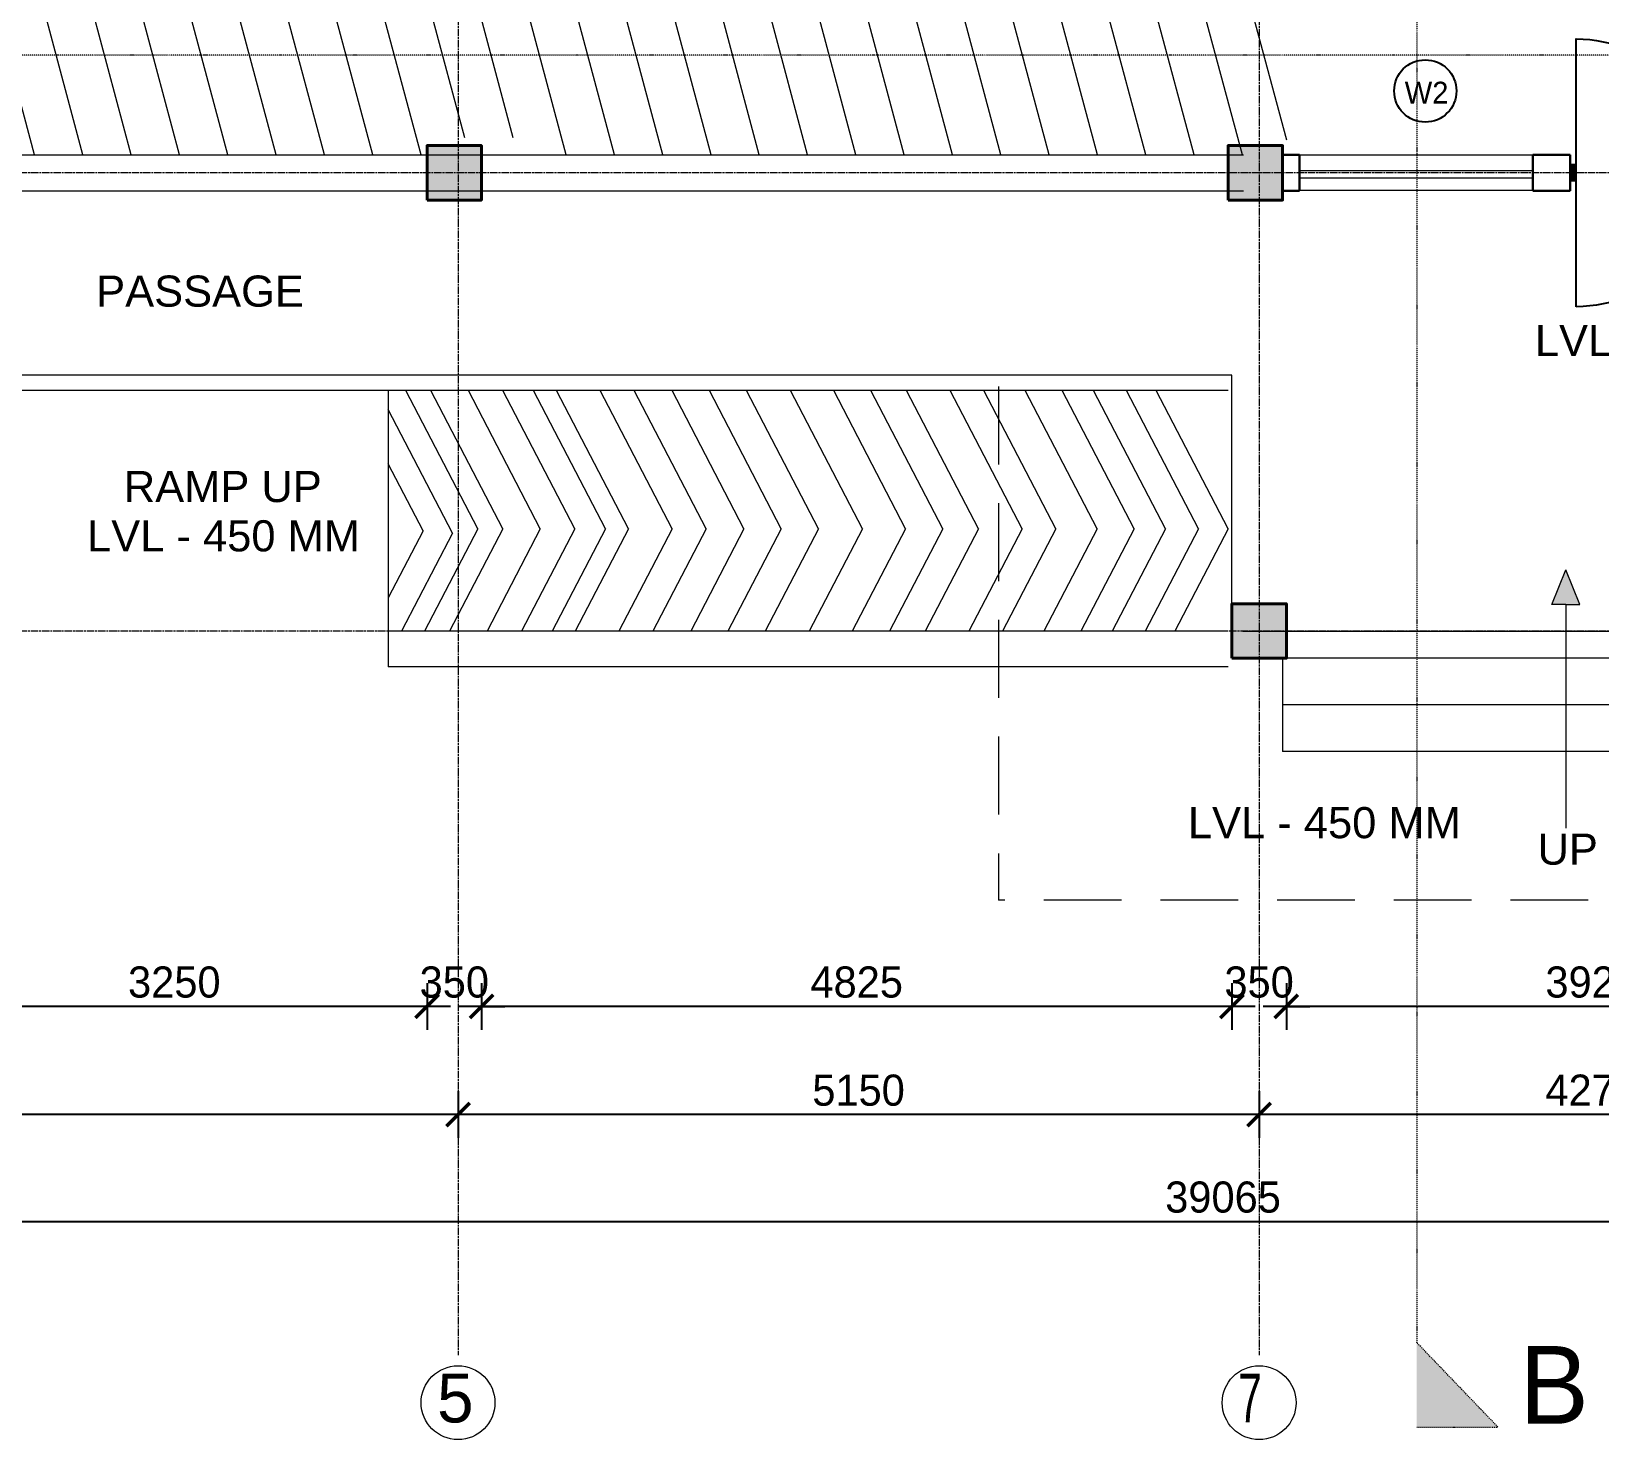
# Model space of a CAD drawing. Header units: inches. Extents: x -3071 to 2014935, y -37057 to 549694.
# Drawn here: x 1459956 to 1470038, y 411450 to 420501 of the extents above; entities that cross this region are included whole.
import ezdxf
from ezdxf.enums import TextEntityAlignment as Align

# ---------------------------------------------------------------- set-up
doc = ezdxf.new("R2010")
doc.units = ezdxf.units.IN
doc.header["$MEASUREMENT"] = 0
for name, pattern in [('ACAD_ISO08W100', [36, 24, -3, 6, -3]), ('DASHDOT2', [12.7, 6.35, -3.175, 0, -3.175]), ('DASHED', [0.75, 0.5, -0.25])]:
    doc.linetypes.add(name, pattern=pattern)
for name, color, linetype, lineweight in [('001-Archi-Opening Tags', 14, 'Continuous', 25), ('002-Archi- Opening', 90, 'Continuous', 25), ('A .4 col', 5, 'Continuous', 40), ('A 0.05 hatch', 252, 'Continuous', 5), ('A 0.13 dw', 3, 'Continuous', 13), ('A 0.13 IND DIM', 240, 'Continuous', 13), ('A 0.13parapet partition', 230, 'Continuous', 13), ('A 0.18 steps', 6, 'Continuous', 18), ('cen', 50, 'ACAD_ISO08W100', 5), ('DIM', 161, 'Continuous', 15), ('dotted line', 1, 'DASHED', 9), ('Grid Tag', 6, 'Continuous', 20), ('p1 walls stone outline', 4, 'Continuous', 30), ('section', 6, 'DASHDOT2', 20), ('text', 7, 'Continuous', 25)]:
    doc.layers.add(name, color=color, linetype=linetype, lineweight=lineweight)
doc.styles.add('AERIAL', font='arial.ttf', dxfattribs={"height": 10})
doc.styles.add('Archi 100', font='GOTHIC.TTF', dxfattribs={"height": 200})
doc.styles.add('CG', font='GOTHIC.TTF', dxfattribs={"height": 40})
doc.styles.get("Standard").update_dxf_attribs({"font": 'GOTHIC.TTF'})
doc.dimstyles.new('Archi 100', dxfattribs={"dimtxt": 200, "dimasz": 150, "dimexe": 150, "dimexo": 300, "dimgap": 50, "dimtad": 1, "dimdec": 0, "dimrnd": 5, "dimzin": 0, "dimdsep": 46, "dimtxsty": 'Archi 100', "dimblk": 'ARCHTICK', "dimcen": 0.09, "dimdle": 150, "dimclrd": 256, "dimclre": 256, "dimclrt": 256, "dimadec": 0, "dimazin": 0, "dimtfac": 1, "dimtdec": 0, "dimtix": 1, "dimtofl": 0, "dimtmove": 0, "dimatfit": 3, "dimfxl": 150, "dimfxlon": 1, "dimtolj": 1, "dimtzin": 0, "dimlwd": -1, "dimlwe": -1, "dimarcsym": 0})

# ---------------------------------------------------------------- blocks, each defined once
blk = doc.blocks.new('*U658')
at = {"ltscale": 100}
for points in [[(5, 50), (5, -50), (40, -50), (40, 50)], [(1760, 50), (1760, -50), (1795, -50), (1795, 50)]]:
    blk.add_hatch(color=256, dxfattribs=at).paths.add_polyline_path(points)
for points in [[(43, 855.5), (43, -855.5, 1)], [(1757, 855.5), (1757, -855.5, -1)]]:
    blk.add_lwpolyline(points, format="xyb", close=True, dxfattribs=at)
for points in [[(5, 50), (5, -50), (40, -50), (40, 50)], [(1760, 50), (1760, -50), (1795, -50), (1795, 50)]]:
    blk.add_lwpolyline(points, close=True)
blk = doc.blocks.new('WIN W3')
at = {"layer": 'A 0.13 dw'}
for points in [[(169745, 183259), (168245, 183259), (168245, 183489), (169745, 183489)], [(169745, 183339), (168245, 183339), (168245, 183389), (169745, 183389)]]:
    blk.add_lwpolyline(points, close=True, dxfattribs=at)
blk = doc.blocks.new('grid')
at = {"layer": 'Grid Tag', "linetype": 'Continuous', "ltscale": 30}
blk.add_circle((51, 48), 264, dxfattribs=at)
blk.add_attdef('GRID', (-143, -93), '', height=200)
blk = doc.blocks.new('window tag')
blk.add_circle((0, 0), 200)
at = {"style": 'Archi 100', "flags": 1}
for tag, p in [('WIDTH', (15, 174.5)), ('HEIGHT', (-4.5, -348.5))]:
    blk.add_attdef(tag, p, '', height=200, dxfattribs=at)
at = {"style": 'Archi 100'}
blk.add_attdef('SYMBOL', text='', height=200, dxfattribs=at).set_placement((8, -10.5), align=Align.MIDDLE_CENTER)
blk = doc.blocks.new('_ArchTick')
at = {"color": 0, "linetype": 'ByBlock', "const_width": 0.15}
blk.add_lwpolyline([(-0.5, -0.5), (0.5, 0.5)], dxfattribs=at)
blk = doc.blocks.new('*D1732')
at = {"transparency": 16777216}
for p, q in [((1468024, 414385), (1468024, 414085)), ((1471949, 414385), (1471949, 414085)), ((1472099, 414235), (1467874, 414235))]:
    blk.add_line(p, q, dxfattribs=at)
at = {"layer": 'Defpoints', "color": 0, "transparency": 16777216}
for p in [(1468024, 416472), (1471949, 416472), (1468024, 414235)]:
    blk.add_point(p, dxfattribs=at)
at = {"transparency": 16777216, "xscale": 150, "yscale": 150, "zscale": 150, "rotation": 180}
blk.add_blockref('_ArchTick', (1468024, 414235), dxfattribs=at)
at = {"transparency": 16777216, "xscale": 150, "yscale": 150, "zscale": 150}
blk.add_blockref('_ArchTick', (1471949, 414235), dxfattribs=at)
at = {"transparency": 16777216, "insert": (1469987, 414390), "char_height": 200, "attachment_point": 5, "style": 'Archi 100'}
blk.add_mtext('\\A1;3925', dxfattribs=at)
blk = doc.blocks.new('*D1733')
at = {"transparency": 16777216}
for p, q in [((1467674, 414385), (1467674, 414085)), ((1468024, 414385), (1468024, 414085)), ((1467674, 414235), (1467524, 414235)), ((1468024, 414235), (1468174, 414235))]:
    blk.add_line(p, q, dxfattribs=at)
at = {"layer": 'Defpoints', "color": 0, "transparency": 16777216}
for p in [(1467674, 416472), (1468024, 416472), (1467674, 414235)]:
    blk.add_point(p, dxfattribs=at)
at = {"transparency": 16777216, "xscale": 150, "yscale": 150, "zscale": 150}
blk.add_blockref('_ArchTick', (1467674, 414235), dxfattribs=at)
at = {"transparency": 16777216, "xscale": 150, "yscale": 150, "zscale": 150, "rotation": 180}
blk.add_blockref('_ArchTick', (1468024, 414235), dxfattribs=at)
at = {"transparency": 16777216, "insert": (1467849, 414390), "char_height": 200, "attachment_point": 5, "style": 'Archi 100'}
blk.add_mtext('\\A1;350', dxfattribs=at)
blk = doc.blocks.new('*D1734')
at = {"transparency": 16777216}
for p, q in [((1462850, 414385), (1462850, 414085)), ((1467674, 414385), (1467674, 414085)), ((1467824, 414235), (1462700, 414235))]:
    blk.add_line(p, q, dxfattribs=at)
at = {"layer": 'Defpoints', "color": 0, "transparency": 16777216}
for p in [(1462850, 419417), (1467674, 416472), (1462850, 414235)]:
    blk.add_point(p, dxfattribs=at)
at = {"transparency": 16777216, "xscale": 150, "yscale": 150, "zscale": 150, "rotation": 180}
blk.add_blockref('_ArchTick', (1462850, 414235), dxfattribs=at)
at = {"transparency": 16777216, "xscale": 150, "yscale": 150, "zscale": 150}
blk.add_blockref('_ArchTick', (1467674, 414235), dxfattribs=at)
at = {"transparency": 16777216, "insert": (1465262, 414390), "char_height": 200, "attachment_point": 5, "style": 'Archi 100'}
blk.add_mtext('\\A1;4825', dxfattribs=at)
blk = doc.blocks.new('*D1735')
at = {"transparency": 16777216}
for p, q in [((1462500, 414385), (1462500, 414085)), ((1462850, 414385), (1462850, 414085)), ((1462500, 414235), (1462350, 414235)), ((1462850, 414235), (1463000, 414235))]:
    blk.add_line(p, q, dxfattribs=at)
at = {"layer": 'Defpoints', "color": 0, "transparency": 16777216}
for p in [(1462500, 419417), (1462850, 419417), (1462500, 414235)]:
    blk.add_point(p, dxfattribs=at)
at = {"transparency": 16777216, "xscale": 150, "yscale": 150, "zscale": 150}
blk.add_blockref('_ArchTick', (1462500, 414235), dxfattribs=at)
at = {"transparency": 16777216, "xscale": 150, "yscale": 150, "zscale": 150, "rotation": 180}
blk.add_blockref('_ArchTick', (1462850, 414235), dxfattribs=at)
at = {"transparency": 16777216, "insert": (1462675, 414390), "char_height": 200, "attachment_point": 5, "style": 'Archi 100'}
blk.add_mtext('\\A1;350', dxfattribs=at)
blk = doc.blocks.new('*D1736')
at = {"transparency": 16777216}
for p, q in [((1459250, 414385), (1459250, 414085)), ((1462500, 414385), (1462500, 414085)), ((1462650, 414235), (1459100, 414235))]:
    blk.add_line(p, q, dxfattribs=at)
at = {"layer": 'Defpoints', "color": 0, "transparency": 16777216}
for p in [(1459250, 419417), (1462500, 419417), (1459250, 414235)]:
    blk.add_point(p, dxfattribs=at)
at = {"transparency": 16777216, "xscale": 150, "yscale": 150, "zscale": 150, "rotation": 180}
blk.add_blockref('_ArchTick', (1459250, 414235), dxfattribs=at)
at = {"transparency": 16777216, "xscale": 150, "yscale": 150, "zscale": 150}
blk.add_blockref('_ArchTick', (1462500, 414235), dxfattribs=at)
at = {"transparency": 16777216, "insert": (1460875, 414390), "char_height": 200, "attachment_point": 5, "style": 'Archi 100'}
blk.add_mtext('\\A1;3250', dxfattribs=at)
blk = doc.blocks.new('*D1750')
at = {"transparency": 16777216}
for p, q in [((1467849, 413689), (1467849, 413389)), ((1472124, 413689), (1472124, 413389)), ((1472274, 413539), (1467699, 413539))]:
    blk.add_line(p, q, dxfattribs=at)
at = {"layer": 'Defpoints', "color": 0, "transparency": 16777216}
for p in [(1467849, 416647), (1472124, 416647), (1467849, 413539)]:
    blk.add_point(p, dxfattribs=at)
at = {"transparency": 16777216, "xscale": 150, "yscale": 150, "zscale": 150, "rotation": 180}
blk.add_blockref('_ArchTick', (1467849, 413539), dxfattribs=at)
at = {"transparency": 16777216, "xscale": 150, "yscale": 150, "zscale": 150}
blk.add_blockref('_ArchTick', (1472124, 413539), dxfattribs=at)
at = {"transparency": 16777216, "insert": (1469987, 413695), "char_height": 200, "attachment_point": 5, "style": 'Archi 100'}
blk.add_mtext('\\A1;4275', dxfattribs=at)
blk = doc.blocks.new('*D1751')
at = {"transparency": 16777216}
for p, q in [((1462699, 413689), (1462699, 413389)), ((1467849, 413689), (1467849, 413389)), ((1467999, 413539), (1462549, 413539))]:
    blk.add_line(p, q, dxfattribs=at)
at = {"layer": 'Defpoints', "color": 0, "transparency": 16777216}
for p in [(1462699, 419592), (1467849, 416647), (1462699, 413539)]:
    blk.add_point(p, dxfattribs=at)
at = {"transparency": 16777216, "xscale": 150, "yscale": 150, "zscale": 150, "rotation": 180}
blk.add_blockref('_ArchTick', (1462699, 413539), dxfattribs=at)
at = {"transparency": 16777216, "xscale": 150, "yscale": 150, "zscale": 150}
blk.add_blockref('_ArchTick', (1467849, 413539), dxfattribs=at)
at = {"transparency": 16777216, "insert": (1465274, 413695), "char_height": 200, "attachment_point": 5, "style": 'Archi 100'}
blk.add_mtext('\\A1;5150', dxfattribs=at)
blk = doc.blocks.new('*D1752')
at = {"transparency": 16777216}
for p, q in [((1455499, 413689), (1455499, 413389)), ((1462699, 413689), (1462699, 413389)), ((1462849, 413539), (1455349, 413539))]:
    blk.add_line(p, q, dxfattribs=at)
at = {"layer": 'Defpoints', "color": 0, "transparency": 16777216}
for p in [(1455499, 419592), (1462699, 419592), (1455499, 413539)]:
    blk.add_point(p, dxfattribs=at)
at = {"transparency": 16777216, "xscale": 150, "yscale": 150, "zscale": 150, "rotation": 180}
blk.add_blockref('_ArchTick', (1455499, 413539), dxfattribs=at)
at = {"transparency": 16777216, "xscale": 150, "yscale": 150, "zscale": 150}
blk.add_blockref('_ArchTick', (1462699, 413539), dxfattribs=at)
at = {"transparency": 16777216, "insert": (1459099, 413695), "char_height": 200, "attachment_point": 5, "style": 'Archi 100'}
blk.add_mtext('\\A1;7200', dxfattribs=at)
blk = doc.blocks.new('*D1755')
at = {"transparency": 16777216}
for p, q in [((1448085, 413003), (1448085, 412703)), ((1487149, 413003), (1487149, 412703)), ((1447935, 412853), (1487299, 412853))]:
    blk.add_line(p, q, dxfattribs=at)
at = {"layer": 'Defpoints', "color": 0, "transparency": 16777216}
for p in [(1448085, 419392), (1487149, 416447), (1487149, 412853)]:
    blk.add_point(p, dxfattribs=at)
at = {"transparency": 16777216, "xscale": 150, "yscale": 150, "zscale": 150, "rotation": 180}
blk.add_blockref('_ArchTick', (1448085, 412853), dxfattribs=at)
at = {"transparency": 16777216, "xscale": 150, "yscale": 150, "zscale": 150}
blk.add_blockref('_ArchTick', (1487149, 412853), dxfattribs=at)
at = {"transparency": 16777216, "insert": (1467617, 413008), "char_height": 200, "attachment_point": 5, "style": 'Archi 100'}
blk.add_mtext('\\A1;39065', dxfattribs=at)

msp = doc.modelspace()

# ---------------------------------------------------------------- hatches: boundary and pattern name
at = {"layer": 'A .4 col', "linetype": 'Continuous'}
h = msp.add_hatch(color=256, dxfattribs=at)
h.dxf.hatch_style = 1
h.paths.add_polyline_path([(1462499.6, 419417.13), (1462849.6, 419417.13), (1462849.6, 419767.13), (1462499.6, 419767.13)])
h = msp.add_hatch(color=256, dxfattribs=at)
h.dxf.hatch_style = 1
h.paths.add_polyline_path([(1467649.6, 419417.13), (1467999.6, 419417.13), (1467999.6, 419767.13), (1467649.6, 419767.13)])
h = msp.add_hatch(color=256, dxfattribs=at)
h.dxf.hatch_style = 1
h.paths.add_polyline_path([(1467674.45, 416472.13), (1468024.45, 416472.13), (1468024.45, 416822.13), (1467674.45, 416822.13)])
at = {"layer": 'A 0.05 hatch'}
h = msp.add_hatch(dxfattribs=at)
h.set_pattern_fill('_USER', color=256, scale=300, angle=285, style=0, pattern_type=0)
h.set_pattern_definition([(285, (1450706.75, 420689.9), (289.778, 77.6457), [])])
h.paths.add_polyline_path([(1462726.76, 419817.14), (1463176.76, 419817.14), (1463176.76, 419707.14), (1468026.76, 419707.14), (1468026.76, 420604.64), (1450721.75, 420659.9), (1450721.75, 419707.14), (1455526.76, 419707.14), (1455526.76, 419817.14), (1455976.76, 419817.14), (1455976.76, 419707.14), (1462726.76, 419707.14)])
at = {"layer": 'DIM', "ltscale": 20}
msp.add_hatch(color=256, dxfattribs=at).paths.add_polyline_path([(1469731.69, 416817.7), (1469820.84, 416817.7), (1469909.99, 416817.7), (1469820.84, 417040.5)])
at = {"layer": 'section'}
msp.add_hatch(color=256, dxfattribs=at).paths.add_polyline_path([(1469384.2, 411531.19), (1468861.85, 411531.19), (1468861.85, 412074.79)])

# ---------------------------------------------------------------- linework, layer by layer
at = {"layer": 'A .4 col', "linetype": 'Continuous'}
for points in [[(1462499.6, 419417.13), (1462849.6, 419417.13), (1462849.6, 419767.13), (1462499.6, 419767.13)], [(1467649.6, 419417.13), (1467999.6, 419417.13), (1467999.6, 419767.13), (1467649.6, 419767.13)], [(1467674.45, 416472.13), (1468024.45, 416472.13), (1468024.45, 416822.13), (1467674.45, 416822.13)]]:
    msp.add_lwpolyline(points, close=True, dxfattribs=at)
at = {"layer": 'A 0.05 hatch'}
for p, q in [((1462826.02, 417304.64), (1462363.91, 418192.14)), ((1462986.81, 417304.64), (1462524.7, 418192.14)), ((1463227.99, 417304.64), (1462765.88, 418192.14)), ((1463449.07, 417304.64), (1462986.97, 418192.14)), ((1463646.71, 417304.64), (1463184.6, 418192.14)), ((1463794.09, 417304.64), (1463331.99, 418192.14)), ((1464075.47, 417304.64), (1463613.37, 418192.14)), ((1464293.21, 417304.64), (1463831.1, 418192.14)), ((1464536.93, 417304.64), (1464074.82, 418192.14)), ((1464776.73, 417304.64), (1464314.63, 418192.14)), ((1465016.53, 417304.64), (1464554.42, 418192.14)), ((1465298.96, 417304.64), (1464836.86, 418192.14)), ((1465576.06, 417304.64), (1465113.96, 418192.14)), ((1465815.86, 417304.64), (1465353.76, 418192.14)), ((1466045, 417304.64), (1465582.9, 418192.14)), ((1466324.62, 417304.64), (1465862.52, 418192.14)), ((1466541.99, 417304.64), (1466079.88, 418192.14)), ((1466807.06, 417304.64), (1466344.96, 418192.14)), ((1467045.63, 417304.64), (1466583.52, 418192.14)), ((1467247.09, 417304.64), (1466784.98, 418192.14)), ((1467459.14, 417304.64), (1466997.04, 418192.14)), ((1467649.6, 417304.64), (1467187.5, 418192.14)), ((1462663.38, 417275.34), (1462249.6, 418070.03)), ((1462473.97, 417291.14), (1462249.6, 417722.06)), ((1462826.02, 417304.64), (1462483.67, 416647.13)), ((1462986.81, 417304.64), (1462644.46, 416647.13)), ((1463227.99, 417304.64), (1462885.64, 416647.13)), ((1463449.07, 417304.64), (1463106.72, 416647.13)), ((1463646.71, 417304.64), (1463304.36, 416647.13)), ((1463794.09, 417304.64), (1463451.75, 416647.13)), ((1464075.47, 417304.64), (1463733.13, 416647.13)), ((1464293.21, 417304.64), (1463950.86, 416647.13)), ((1464536.93, 417304.64), (1464194.58, 416647.13)), ((1464776.73, 417304.64), (1464434.38, 416647.13)), ((1465016.53, 417304.64), (1464674.18, 416647.13)), ((1465298.96, 417304.64), (1464956.61, 416647.13)), ((1465576.06, 417304.64), (1465233.72, 416647.13)), ((1465815.86, 417304.64), (1465473.51, 416647.13)), ((1466045, 417304.64), (1465702.66, 416647.13)), ((1466324.62, 417304.64), (1465982.28, 416647.13)), ((1466541.99, 417304.64), (1466199.64, 416647.13)), ((1466807.06, 417304.64), (1466464.71, 416647.13)), ((1467045.63, 417304.64), (1466703.28, 416647.13)), ((1467247.09, 417304.64), (1466904.74, 416647.13)), ((1467459.14, 417304.64), (1467116.8, 416647.13)), ((1467649.6, 417304.64), (1467307.25, 416647.13)), ((1462473.97, 417291.14), (1462249.6, 416860.22)), ((1462663.38, 417275.34), (1462336.28, 416647.13))]:
    msp.add_line(p, q, dxfattribs=at)
at = {"layer": 'A 0.13parapet partition'}
for p, q in [((1448389.6, 419707.14), (1467749.6, 419707.14)), ((1448474.6, 419477.14), (1467749.6, 419477.14)), ((1467674.45, 418292.14), (1448159.63, 418292.14)), ((1467674.45, 416822.13), (1467674.45, 418292.14)), ((1467649.6, 418192.14), (1446947.79, 418192.14)), ((1467649.6, 416647.13), (1462249.6, 416647.13)), ((1467649.6, 416417.13), (1462249.6, 416417.13))]:
    msp.add_line(p, q, dxfattribs=at)
at = {"layer": 'A 0.18 steps'}
for p, q in [((1462249.6, 418192.14), (1462249.6, 416417.13)), ((1471949.45, 416472.13), (1467999.6, 416472.13)), ((1467999.6, 416472.13), (1467999.6, 415872.13)), ((1471949.45, 416172.13), (1467999.6, 416172.13)), ((1471949.45, 415872.13), (1467999.6, 415872.13))]:
    msp.add_line(p, q, dxfattribs=at)
at = {"layer": 'A 0.18 steps', "linetype": 'Continuous'}
msp.add_line((1467744.45, 416647.13), (1471924.45, 416647.13), dxfattribs=at)
at = {"layer": 'cen', "ltscale": 2}
for p, q in [((1462699.45, 437077.51), (1462699.45, 411992.49)), ((1467849.45, 437077.51), (1467849.45, 411992.49)), ((1472529.6, 419592.14), (1447334.81, 419592.14)), ((1491464.45, 416647.13), (1443784.45, 416647.13))]:
    msp.add_line(p, q, dxfattribs=at)
at = {"layer": 'DIM', "ltscale": 20}
for p, q in [((1469731.69, 416817.7), (1469820.84, 417040.5)), ((1469909.99, 416817.7), (1469820.84, 417040.5)), ((1469820.84, 416817.7), (1469731.69, 416817.7)), ((1469820.84, 416817.7), (1469820.84, 415380.05)), ((1469820.84, 416817.7), (1469909.99, 416817.7))]:
    msp.add_line(p, q, dxfattribs=at)
at = {"layer": 'dotted line', "ltscale": 1000}
for p in [(1466174.45, 418218.31), (1487964.45, 414917.09)]:
    msp.add_line(p, (1466174.45, 414917.09), dxfattribs=at)
at = {"layer": 'p1 walls stone outline'}
for p, q in [((1467999.6, 419707.15), (1467999.6, 419707.15)), ((1467999.6, 419477.15), (1467999.6, 419707.15)), ((1468109.6, 419707.15), (1467999.6, 419707.15)), ((1468109.6, 419477.15), (1468109.6, 419707.15)), ((1469609.6, 419707.15), (1469849.58, 419707.15)), ((1469609.6, 419477.15), (1469609.6, 419707.15)), ((1469849.58, 419707.15), (1469849.58, 419477.15)), ((1467999.6, 419477.15), (1467999.6, 419477.15)), ((1468109.6, 419477.15), (1467999.6, 419477.15)), ((1469609.6, 419477.15), (1469849.58, 419477.15))]:
    msp.add_line(p, q, dxfattribs=at)
at = {"layer": 'section'}
for p, q in [((1468861.85, 436819.36), (1468861.85, 412074.79)), ((1491402.99, 420347.81), (1442915.17, 420347.81)), ((1469384.2, 411531.19), (1468861.85, 412074.79)), ((1468861.85, 411531.19), (1469384.2, 411531.19))]:
    msp.add_line(p, q, dxfattribs=at)

# ---------------------------------------------------------------- block references
ref = msp.add_blockref('grid', (1462653.22, 411644.43), dxfattribs=dict(xscale=0.8987445155798923, yscale=0.8987445155798923, zscale=0.8987445155798923))
ref.add_attrib('GRID', '5', (1462564.68, 411560.65), dxfattribs={"height": 314.56})
ref = msp.add_blockref('grid', (1467803.22, 411644.43), dxfattribs=dict(xscale=0.8987445155798923, yscale=0.8987445155798923, zscale=0.8987445155798923))
ref.add_attrib('GRID', '7', (1467714.69, 411560.65), dxfattribs={"height": 314.56, "width": 0.65})
at = {"layer": '001-Archi-Opening Tags'}
ref = msp.add_blockref('window tag', (1468917.52, 420118.06), dxfattribs=at)
ref.add_attrib('SYMBOL', 'W2', dxfattribs={"layer": '0', "height": 140, "style": 'CG'}).set_placement((1468925.52, 420107.56), align=Align.MIDDLE_CENTER)
at = {"layer": '002-Archi- Opening', "xscale": 1.00558659217495, "yscale": 1.00558659217495, "zscale": 1.00558659217495, "rotation": 180.0000000000128}
msp.add_blockref('*U658', (1471654.61, 419592.15), dxfattribs=at)
at = {"layer": 'A 0.13 IND DIM'}
msp.add_blockref('WIN W3', (1299864.39, 236218.55), dxfattribs=at)

# ---------------------------------------------------------------- texts
at = {"layer": 'section', "insert": (1469745.14, 411802.17), "char_height": 500, "width": 2050.5885, "attachment_point": 5, "style": 'CG'}
msp.add_mtext('B', dxfattribs=at)
at = {"layer": 'text', "style": 'AERIAL'}
for s, p in [('PASSAGE', (1460372.8, 418731.87)), ('RAMP UP', (1460550.4, 417475.99))]:
    msp.add_text(s, height=200, dxfattribs=at).set_placement(p)
at = {"layer": 'text', "char_height": 200, "width": 14192.8258, "attachment_point": 1, "style": 'AERIAL'}
for s, insert in [('LVL + 00 MM', (1469621.86, 418615.11)), ('LVL - 450 MM', (1460314.21, 417359.05)), ('LVL - 450 MM', (1467391.12, 415515.62)), ('UP', (1469638.68, 415345.42))]:
    msp.add_mtext(s, dxfattribs=dict(at, insert=insert))

# ---------------------------------------------------------------- dimensions: what is measured, and where the dimension line sits
for base, p1, p2, picture, middle in [((1455499.45, 413539.5), (1462699.45, 419592.14), (1455499.45, 419592.14), '*D1752', (1459099.45, 413694.53)), ((1462699.45, 413539.5), (1467849.45, 416647.13), (1462699.45, 419592.14), '*D1751', (1465274.45, 413694.53)), ((1459249.6, 414234.61), (1462499.6, 419417.13), (1459249.6, 419417.13), '*D1736', (1460874.6, 414389.64)), ((1462499.6, 414234.61), (1462849.6, 419417.13), (1462499.6, 419417.13), '*D1735', (1462674.6, 414389.64)), ((1462849.6, 414234.61), (1467674.45, 416472.13), (1462849.6, 419417.13), '*D1734', (1465262.02, 414389.64)), ((1467849.45, 413539.5), (1472124.45, 416647.13), (1467849.45, 416647.13), '*D1750', (1469986.95, 413694.53)), ((1467674.45, 414234.61), (1468024.45, 416472.13), (1467674.45, 416472.13), '*D1733', (1467849.45, 414389.64)), ((1468024.45, 414234.61), (1471949.45, 416472.13), (1468024.45, 416472.13), '*D1732', (1469986.95, 414389.64))]:
    dim = msp.add_linear_dim(base=base, p1=p1, p2=p2, dimstyle='Archi 100', override={"dimtmove": 1})
    dim.commit()
    dim.dimension.update_dxf_attribs({"geometry": picture, "text_midpoint": middle})
dim = msp.add_linear_dim(base=(1487149.45, 412852.99), p1=(1448084.6, 419392.14), p2=(1487149.45, 416447.13), dimstyle='Archi 100')
dim.commit()
dim.dimension.update_dxf_attribs({"geometry": '*D1755', "text_midpoint": (1467617.02, 413008.02)})

doc.saveas('drawing.dxf')
